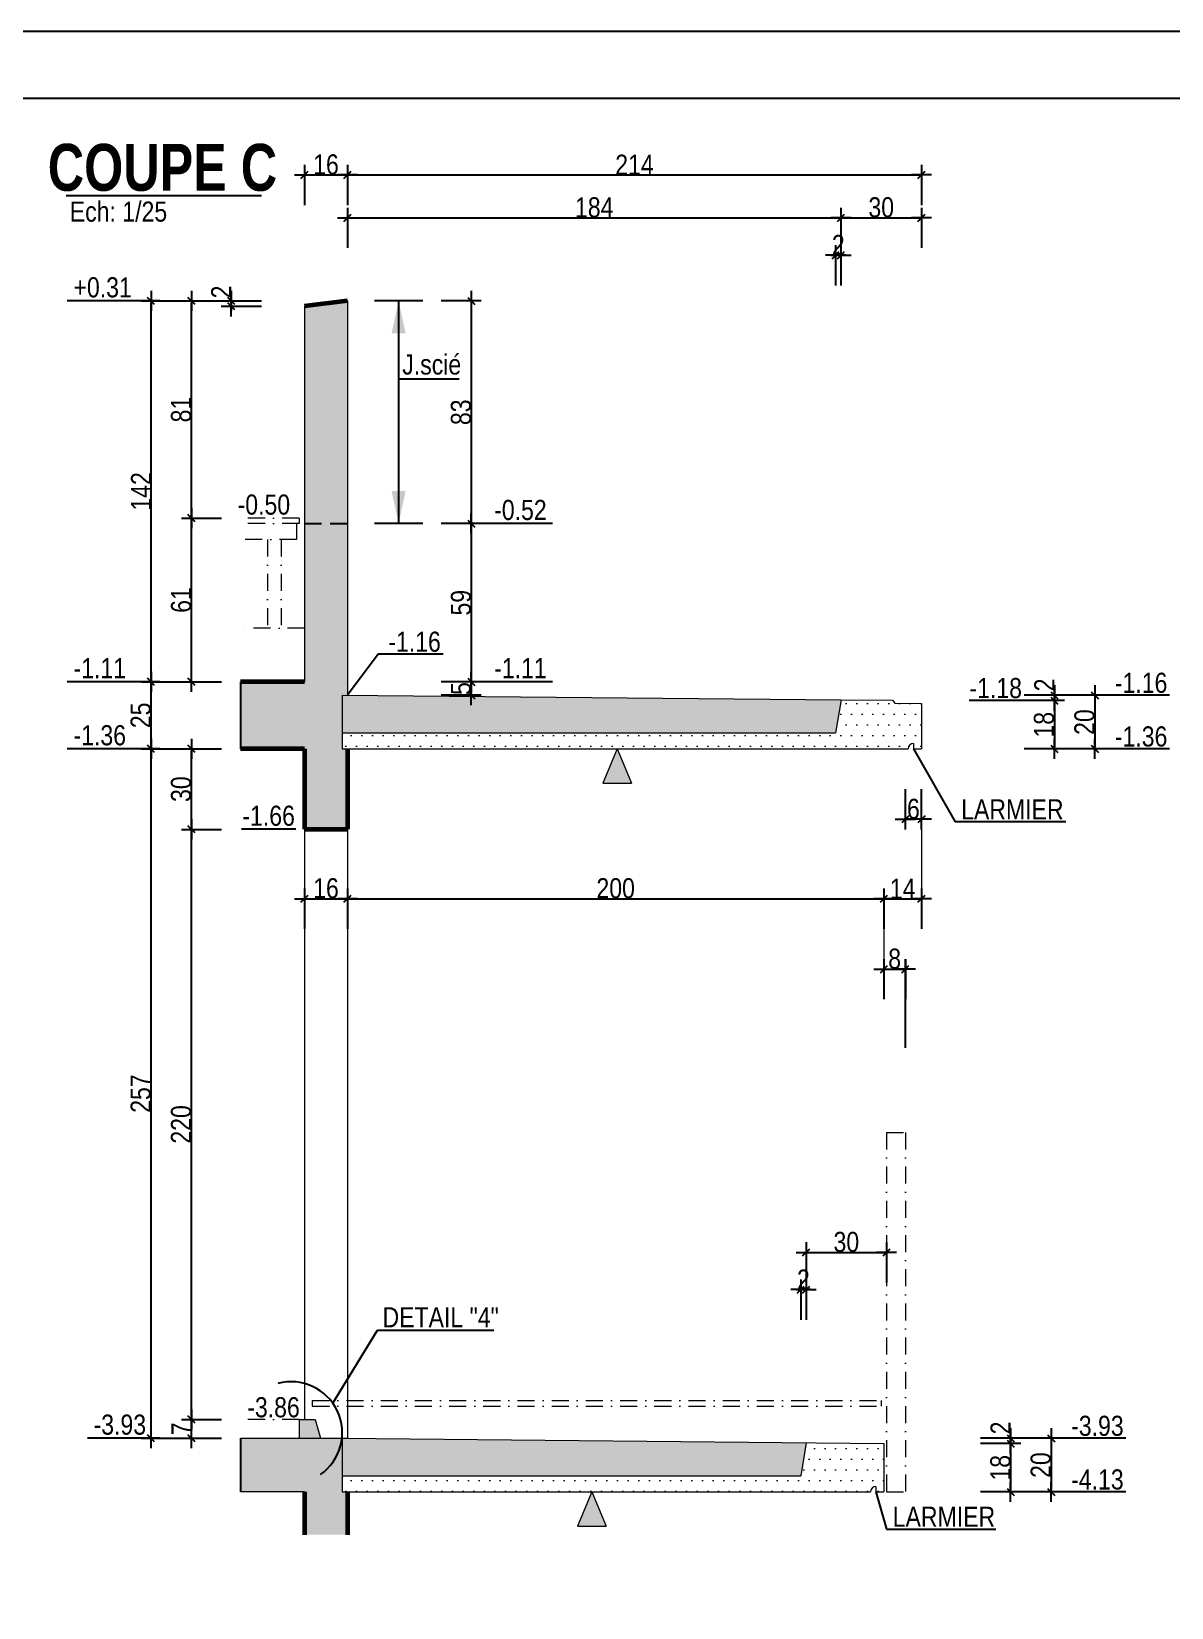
# Model space of a CAD drawing. Header units: millimetres. Extents: x 30537 to 37023, y -37354 to 0.
# Drawn here: x 35746 to 36596, y -34329 to -33154 of the extents above; entities that cross this region are included whole.
import ezdxf
from ezdxf.enums import TextEntityAlignment as Align

# ---------------------------------------------------------------- set-up
doc = ezdxf.new("R2010")
doc.units = ezdxf.units.MM
doc.linetypes.add('CACHEX2', pattern=[19.05, 12.7, -6.35])
doc.linetypes.add('TIRETPTX2', pattern=[50.8, 25.4, -12.7, 0, -12.7])
for name, color, linetype in [('01-Cad  2', 1, 'Continuous'), ('01_cote_gen', 4, 'Continuous'), ('01_linteaux', 2, 'Continuous'), ('01_murs_sup', 2, 'CACHEX2'), ('01_poch_BN', 9, 'Continuous'), ('01_texte', 230, 'Continuous'), ('AA_COTES', 2, 'Continuous')]:
    doc.layers.add(name, color=color, linetype=linetype)
doc.layers.add('01_murs_coup', color=5, linetype='Continuous', lineweight=60)
doc.layers.add('01_tram_axes', color=2, linetype='TIRETPTX2', lineweight=9)
doc.styles.add('ARIAL NA', font='ARIALN.TTF')
doc.styles.add('impact', font='impact.ttf')
doc.styles.add('STYLE2', font='ARIALN.TTF')
doc.dimstyles.new('JB25', dxfattribs={"dimscale": 0.1, "dimtxt": 150, "dimasz": 15, "dimexe": 0.1, "dimexo": 0.1, "dimgap": 0.09, "dimtad": 1, "dimdec": 1, "dimlfac": 0.5, "dimdsep": 46, "dimtxsty": 'STYLE2', "dimblk1": 'BOND_G', "dimblk2": 'BOND_D', "dimsah": 1, "dimcen": 1.5, "dimdle": 0.01, "dimse1": 1, "dimse2": 1, "dimclrd": 4, "dimclre": 2, "dimclrt": 6, "dimazin": 2, "dimtfac": 2.333333, "dimtdec": 1, "dimtix": 1, "dimtmove": 2, "dimatfit": 3, "dimldrblk": 'BOND_G', "dimfxl": 1, "dimtolj": 1, "dimtzin": 0, "dimarcsym": 0})

# ---------------------------------------------------------------- blocks, each defined once
blk = doc.blocks.new('BOND_G')
at = {"layer": 'AA_COTES', "color": 0}
for p, q in [((0, -5), (0, 15)), ((5, 0), (-5, 0)), ((1.77, 1.77), (-1.77, -1.77))]:
    blk.add_line(p, q, dxfattribs=at)
blk = doc.blocks.new('BOND_D')
at = {"layer": 'AA_COTES', "color": 0}
for p, q in [((5, 0), (-5, 0)), ((-1.77, -1.77), (1.77, 1.77)), ((0, 5), (0, -15))]:
    blk.add_line(p, q, dxfattribs=at)
blk = doc.blocks.new('*D3965')
at = {"layer": '01_cote_gen', "color": 4, "lineweight": -2, "transparency": 16777216}
blk.add_line((36476.3, -34208.4), (36476.3, -34241.4), dxfattribs=at)
at = {"layer": 'Defpoints', "color": 0, "transparency": 16777216}
for p in [(36412, -34206.9), (36412, -34242.9), (36476.3, -34242.9)]:
    blk.add_point(p, dxfattribs=at)
at = {"layer": '01_cote_gen', "color": 4, "lineweight": -2, "transparency": 16777216, "xscale": 1.5, "yscale": 1.5, "zscale": 1.5}
for name, p, rotation in [('BOND_G', (36476.3, -34206.9), 90), ('BOND_D', (36476.3, -34242.9), 270)]:
    blk.add_blockref(name, p, dxfattribs=dict(at, rotation=rotation))
at = {"layer": '01_cote_gen', "color": 6, "lineweight": 0, "transparency": 16777216, "insert": (36468.7, -34224.9), "char_height": 15, "attachment_point": 5, "rotation": 90, "style": 'STYLE2'}
blk.add_mtext('\\A1;18', dxfattribs=at)
blk = doc.blocks.new('*D3966')
at = {"layer": '01_cote_gen', "color": 4, "lineweight": -2, "transparency": 16777216}
blk.add_line((36506.5, -34204.4), (36506.5, -34241.4), dxfattribs=at)
at = {"layer": 'Defpoints', "color": 0, "transparency": 16777216}
for p in [(36483.8, -34202.9), (36483.8, -34242.9), (36506.5, -34242.9)]:
    blk.add_point(p, dxfattribs=at)
at = {"layer": '01_cote_gen', "color": 4, "lineweight": -2, "transparency": 16777216, "xscale": 1.5, "yscale": 1.5, "zscale": 1.5}
for name, p, rotation in [('BOND_G', (36506.5, -34202.9), 90), ('BOND_D', (36506.5, -34242.9), 270)]:
    blk.add_blockref(name, p, dxfattribs=dict(at, rotation=rotation))
at = {"layer": '01_cote_gen', "color": 6, "lineweight": 0, "transparency": 16777216, "insert": (36498.8, -34222.9), "char_height": 15, "attachment_point": 5, "rotation": 90, "style": 'STYLE2'}
blk.add_mtext('\\A1;20', dxfattribs=at)
blk = doc.blocks.new('*D3967')
at = {"layer": '01_cote_gen', "color": 4, "lineweight": -2, "transparency": 16777216}
blk.add_line((36476.3, -34204.4), (36476.3, -34205.4), dxfattribs=at)
at = {"layer": 'Defpoints', "color": 0, "transparency": 16777216}
for p in [(36008, -34202.9), (36412, -34206.9), (36476.3, -34206.9)]:
    blk.add_point(p, dxfattribs=at)
at = {"layer": '01_cote_gen', "color": 4, "lineweight": -2, "transparency": 16777216, "xscale": 1.5, "yscale": 1.5, "zscale": 1.5}
for name, p, rotation in [('BOND_G', (36476.3, -34202.9), 90), ('BOND_D', (36476.3, -34206.9), 270)]:
    blk.add_blockref(name, p, dxfattribs=dict(at, rotation=rotation))
at = {"layer": '01_cote_gen', "color": 6, "lineweight": 0, "transparency": 16777216, "insert": (36468.8, -34195.2), "char_height": 15, "attachment_point": 5, "rotation": 90, "style": 'STYLE2'}
blk.add_mtext('\\A1;2', dxfattribs=at)
blk = doc.blocks.new('*D3968')
at = {"layer": '01_cote_gen', "color": 4, "lineweight": -2, "ltscale": 0.1, "transparency": 16777216}
blk.add_line((35865.5, -34187.4), (35865.5, -33750.4), dxfattribs=at)
at = {"layer": 'Defpoints', "color": 0, "ltscale": 0.1, "transparency": 16777216}
for p in [(35865.5, -33748.9), (35935, -33748.9), (35888, -34188.9)]:
    blk.add_point(p, dxfattribs=at)
at = {"layer": '01_cote_gen', "color": 4, "lineweight": -2, "ltscale": 0.1, "transparency": 16777216, "xscale": 1.5, "yscale": 1.5, "zscale": 1.5}
for name, p, rotation in [('BOND_D', (35865.5, -33748.9), 90), ('BOND_G', (35865.5, -34188.9), 270)]:
    blk.add_blockref(name, p, dxfattribs=dict(at, rotation=rotation))
at = {"layer": '01_cote_gen', "color": 6, "ltscale": 0.1, "transparency": 16777216, "insert": (35857.8, -33968.9), "char_height": 15, "attachment_point": 5, "rotation": 90, "style": 'STYLE2'}
blk.add_mtext('\\A1;220', dxfattribs=at)
blk = doc.blocks.new('*D3969')
at = {"layer": '01_cote_gen', "color": 4, "lineweight": -2, "ltscale": 0.1, "transparency": 16777216}
blk.add_line((35865.5, -33747.4), (35865.5, -33690.4), dxfattribs=at)
at = {"layer": 'Defpoints', "color": 0, "ltscale": 0.1, "transparency": 16777216}
for p in [(35865.5, -33688.9), (35935, -33688.9), (35935, -33748.9)]:
    blk.add_point(p, dxfattribs=at)
at = {"layer": '01_cote_gen', "color": 4, "lineweight": -2, "ltscale": 0.1, "transparency": 16777216, "xscale": 1.5, "yscale": 1.5, "zscale": 1.5}
for name, p, rotation in [('BOND_D', (35865.5, -33688.9), 90), ('BOND_G', (35865.5, -33748.9), 270)]:
    blk.add_blockref(name, p, dxfattribs=dict(at, rotation=rotation))
at = {"layer": '01_cote_gen', "color": 6, "ltscale": 0.1, "transparency": 16777216, "insert": (35857.8, -33718.9), "char_height": 15, "attachment_point": 5, "rotation": 90, "style": 'STYLE2'}
blk.add_mtext('\\A1;30', dxfattribs=at)
blk = doc.blocks.new('*D3970')
at = {"layer": '01_cote_gen', "color": 4, "lineweight": -2, "ltscale": 0.1, "transparency": 16777216}
blk.add_line((35835.4, -33687.4), (35835.4, -33640.4), dxfattribs=at)
at = {"layer": 'Defpoints', "color": 0, "ltscale": 0.1, "transparency": 16777216}
for p in [(35835.4, -33638.9), (35895.7, -33638.9), (35902.9, -33688.9)]:
    blk.add_point(p, dxfattribs=at)
at = {"layer": '01_cote_gen', "color": 4, "lineweight": -2, "ltscale": 0.1, "transparency": 16777216, "xscale": 1.5, "yscale": 1.5, "zscale": 1.5}
for name, p, rotation in [('BOND_D', (35835.4, -33638.9), 90), ('BOND_G', (35835.4, -33688.9), 270)]:
    blk.add_blockref(name, p, dxfattribs=dict(at, rotation=rotation))
at = {"layer": '01_cote_gen', "color": 6, "ltscale": 0.1, "transparency": 16777216, "insert": (35827.7, -33663.9), "char_height": 15, "attachment_point": 5, "rotation": 90, "style": 'STYLE2'}
blk.add_mtext('\\A1;25', dxfattribs=at)
blk = doc.blocks.new('*D4305')
at = {"layer": '01_cote_gen', "color": 4, "lineweight": -2, "ltscale": 0.1, "transparency": 16777216}
blk.add_line((35951.3, -33800.6), (35980.3, -33800.6), dxfattribs=at)
at = {"layer": 'Defpoints', "color": 0, "ltscale": 0.1, "transparency": 16777216}
for p in [(35981.8, -33800.6), (35949.8, -33817.5), (35981.8, -33817.5)]:
    blk.add_point(p, dxfattribs=at)
at = {"layer": '01_cote_gen', "color": 4, "lineweight": -2, "ltscale": 0.1, "transparency": 16777216, "xscale": 1.5, "yscale": 1.5, "zscale": 1.5, "rotation": 180}
blk.add_blockref('BOND_G', (35949.8, -33800.6), dxfattribs=at)
at = {"layer": '01_cote_gen', "color": 4, "lineweight": -2, "ltscale": 0.1, "transparency": 16777216, "xscale": 1.5, "yscale": 1.5, "zscale": 1.5}
blk.add_blockref('BOND_D', (35981.8, -33800.6), dxfattribs=at)
at = {"layer": '01_cote_gen', "color": 6, "ltscale": 0.1, "transparency": 16777216, "insert": (35965.8, -33792.9), "char_height": 15, "attachment_point": 5, "style": 'STYLE2'}
blk.add_mtext('\\A1;16', dxfattribs=at)
blk = doc.blocks.new('*D3971')
at = {"layer": '01_cote_gen', "color": 4, "lineweight": -2, "ltscale": 0.1, "transparency": 16777216}
blk.add_line((35835.4, -34201.4), (35835.4, -33690.4), dxfattribs=at)
at = {"layer": 'Defpoints', "color": 0, "ltscale": 0.1, "transparency": 16777216}
for p in [(35835.4, -33688.9), (35842.9, -33688.9), (35888.1, -34202.9)]:
    blk.add_point(p, dxfattribs=at)
at = {"layer": '01_cote_gen', "color": 4, "lineweight": -2, "ltscale": 0.1, "transparency": 16777216, "xscale": 1.5, "yscale": 1.5, "zscale": 1.5}
for name, p, rotation in [('BOND_D', (35835.4, -33688.9), 90), ('BOND_G', (35835.4, -34202.9), 270)]:
    blk.add_blockref(name, p, dxfattribs=dict(at, rotation=rotation))
at = {"layer": '01_cote_gen', "color": 6, "ltscale": 0.1, "transparency": 16777216, "insert": (35827.7, -33945.9), "char_height": 15, "attachment_point": 5, "rotation": 90, "style": 'STYLE2'}
blk.add_mtext('\\A1;257', dxfattribs=at)
blk = doc.blocks.new('*D3972')
at = {"layer": '01_cote_gen', "color": 4, "lineweight": -2, "ltscale": 0.1, "transparency": 16777216}
blk.add_line((35865.5, -34201.4), (35865.5, -34190.4), dxfattribs=at)
at = {"layer": 'Defpoints', "color": 0, "ltscale": 0.1, "transparency": 16777216}
for p in [(35865.5, -34188.9), (35888, -34188.9), (35887.2, -34202.9)]:
    blk.add_point(p, dxfattribs=at)
at = {"layer": '01_cote_gen', "color": 4, "lineweight": -2, "ltscale": 0.1, "transparency": 16777216, "xscale": 1.5, "yscale": 1.5, "zscale": 1.5}
for name, p, rotation in [('BOND_D', (35865.5, -34188.9), 90), ('BOND_G', (35865.5, -34202.9), 270)]:
    blk.add_blockref(name, p, dxfattribs=dict(at, rotation=rotation))
at = {"layer": '01_cote_gen', "color": 6, "ltscale": 0.1, "transparency": 16777216, "insert": (35858, -34195.9), "char_height": 15, "attachment_point": 5, "rotation": 90, "style": 'STYLE2'}
blk.add_mtext('\\A1;7', dxfattribs=at)
blk = doc.blocks.new('*D4306')
at = {"layer": '01_cote_gen', "color": 4, "lineweight": -2, "ltscale": 0.1, "transparency": 16777216}
blk.add_line((35835.4, -33637.4), (35835.4, -33356.4), dxfattribs=at)
at = {"layer": 'Defpoints', "color": 0, "ltscale": 0.1, "transparency": 16777216}
for p in [(35835.4, -33354.9), (35981.8, -33354.9), (35925.9, -33638.9)]:
    blk.add_point(p, dxfattribs=at)
at = {"layer": '01_cote_gen', "color": 4, "lineweight": -2, "ltscale": 0.1, "transparency": 16777216, "xscale": 1.5, "yscale": 1.5, "zscale": 1.5}
for name, p, rotation in [('BOND_D', (35835.4, -33354.9), 90), ('BOND_G', (35835.4, -33638.9), 270)]:
    blk.add_blockref(name, p, dxfattribs=dict(at, rotation=rotation))
at = {"layer": '01_cote_gen', "color": 6, "ltscale": 0.1, "transparency": 16777216, "insert": (35827.9, -33496.9), "char_height": 15, "attachment_point": 5, "rotation": 90, "style": 'STYLE2'}
blk.add_mtext('\\A1;142', dxfattribs=at)
blk = doc.blocks.new('*D3973')
at = {"layer": '01_cote_gen', "color": 4, "lineweight": -2, "ltscale": 0.1, "transparency": 16777216}
blk.add_line((35895.2, -33357.4), (35895.2, -33356.4), dxfattribs=at)
at = {"layer": 'Defpoints', "color": 0, "ltscale": 0.1, "transparency": 16777216}
for p in [(35895.2, -33354.9), (35964.7, -33358.9), (35996.7, -33354.9)]:
    blk.add_point(p, dxfattribs=at)
at = {"layer": '01_cote_gen', "color": 4, "lineweight": -2, "ltscale": 0.1, "transparency": 16777216, "xscale": 1.5, "yscale": 1.5, "zscale": 1.5}
for name, p, rotation in [('BOND_D', (35895.2, -33354.9), 90), ('BOND_G', (35895.2, -33358.9), 270)]:
    blk.add_blockref(name, p, dxfattribs=dict(at, rotation=rotation))
at = {"layer": '01_cote_gen', "color": 6, "ltscale": 0.1, "transparency": 16777216, "insert": (35887.7, -33348.2), "char_height": 15, "attachment_point": 5, "rotation": 90, "style": 'STYLE2'}
blk.add_mtext('\\A1;2', dxfattribs=at)
blk = doc.blocks.new('*D4307')
at = {"layer": '01_cote_gen', "color": 4, "lineweight": -2, "ltscale": 0.1, "transparency": 16777216}
blk.add_line((35951.3, -33260.9), (35980.3, -33260.9), dxfattribs=at)
at = {"layer": 'Defpoints', "color": 0, "ltscale": 0.1, "transparency": 16777216}
for p in [(35981.8, -33260.9), (35949.8, -33358.9), (35981.8, -33358.9)]:
    blk.add_point(p, dxfattribs=at)
at = {"layer": '01_cote_gen', "color": 4, "lineweight": -2, "ltscale": 0.1, "transparency": 16777216, "xscale": 1.5, "yscale": 1.5, "zscale": 1.5, "rotation": 180}
blk.add_blockref('BOND_G', (35949.8, -33260.9), dxfattribs=at)
at = {"layer": '01_cote_gen', "color": 4, "lineweight": -2, "ltscale": 0.1, "transparency": 16777216, "xscale": 1.5, "yscale": 1.5, "zscale": 1.5}
blk.add_blockref('BOND_D', (35981.8, -33260.9), dxfattribs=at)
at = {"layer": '01_cote_gen', "color": 6, "ltscale": 0.1, "transparency": 16777216, "insert": (35965.8, -33253.2), "char_height": 15, "attachment_point": 5, "style": 'STYLE2'}
blk.add_mtext('\\A1;16', dxfattribs=at)
blk = doc.blocks.new('*D4308')
at = {"layer": '01_cote_gen', "color": 4, "lineweight": -2, "ltscale": 0.1, "transparency": 16777216}
blk.add_line((36074.1, -33356.4), (36074.1, -33519.4), dxfattribs=at)
at = {"layer": 'Defpoints', "color": 0, "ltscale": 0.1, "transparency": 16777216}
for p in [(35981.8, -33354.9), (35981.8, -33520.9), (36074.1, -33520.9)]:
    blk.add_point(p, dxfattribs=at)
at = {"layer": '01_cote_gen', "color": 4, "lineweight": -2, "ltscale": 0.1, "transparency": 16777216, "xscale": 1.5, "yscale": 1.5, "zscale": 1.5}
for name, p, rotation in [('BOND_G', (36074.1, -33354.9), 90), ('BOND_D', (36074.1, -33520.9), 270)]:
    blk.add_blockref(name, p, dxfattribs=dict(at, rotation=rotation))
at = {"layer": '01_cote_gen', "color": 6, "ltscale": 0.1, "transparency": 16777216, "insert": (36066.5, -33437.9), "char_height": 15, "attachment_point": 5, "rotation": 90, "style": 'STYLE2'}
blk.add_mtext('\\A1;83', dxfattribs=at)
blk = doc.blocks.new('*D4309')
at = {"layer": '01_cote_gen', "color": 4, "lineweight": -2, "ltscale": 0.1, "transparency": 16777216}
blk.add_line((36074.1, -33522.4), (36074.1, -33637.4), dxfattribs=at)
at = {"layer": 'Defpoints', "color": 0, "ltscale": 0.1, "transparency": 16777216}
for p in [(35981.8, -33520.9), (35949.8, -33638.9), (36074.1, -33638.9)]:
    blk.add_point(p, dxfattribs=at)
at = {"layer": '01_cote_gen', "color": 4, "lineweight": -2, "ltscale": 0.1, "transparency": 16777216, "xscale": 1.5, "yscale": 1.5, "zscale": 1.5}
for name, p, rotation in [('BOND_G', (36074.1, -33520.9), 90), ('BOND_D', (36074.1, -33638.9), 270)]:
    blk.add_blockref(name, p, dxfattribs=dict(at, rotation=rotation))
at = {"layer": '01_cote_gen', "color": 6, "ltscale": 0.1, "transparency": 16777216, "insert": (36066.5, -33579.9), "char_height": 15, "attachment_point": 5, "rotation": 90, "style": 'STYLE2'}
blk.add_mtext('\\A1;59', dxfattribs=at)
blk = doc.blocks.new('*D4310')
at = {"layer": '01_cote_gen', "color": 4, "lineweight": -2, "ltscale": 0.1, "transparency": 16777216}
blk.add_line((35865.5, -33637.4), (35865.5, -33518.4), dxfattribs=at)
at = {"layer": 'Defpoints', "color": 0, "ltscale": 0.1, "transparency": 16777216}
for p in [(35865.5, -33516.9), (35915.6, -33516.9), (35915.6, -33638.9)]:
    blk.add_point(p, dxfattribs=at)
at = {"layer": '01_cote_gen', "color": 4, "lineweight": -2, "ltscale": 0.1, "transparency": 16777216, "xscale": 1.5, "yscale": 1.5, "zscale": 1.5}
for name, p, rotation in [('BOND_D', (35865.5, -33516.9), 90), ('BOND_G', (35865.5, -33638.9), 270)]:
    blk.add_blockref(name, p, dxfattribs=dict(at, rotation=rotation))
at = {"layer": '01_cote_gen', "color": 6, "ltscale": 0.1, "transparency": 16777216, "insert": (35857.8, -33577.9), "char_height": 15, "attachment_point": 5, "rotation": 90, "style": 'STYLE2'}
blk.add_mtext('\\A1;61', dxfattribs=at)
blk = doc.blocks.new('*D3974')
at = {"layer": '01_cote_gen', "color": 4, "lineweight": -2, "ltscale": 0.1, "transparency": 16777216}
blk.add_line((35865.5, -33515.4), (35865.5, -33356.4), dxfattribs=at)
at = {"layer": 'Defpoints', "color": 0, "ltscale": 0.1, "transparency": 16777216}
for p in [(35857.9, -33354.9), (35865.5, -33354.9), (35873, -33516.9)]:
    blk.add_point(p, dxfattribs=at)
at = {"layer": '01_cote_gen', "color": 4, "lineweight": -2, "ltscale": 0.1, "transparency": 16777216, "xscale": 1.5, "yscale": 1.5, "zscale": 1.5}
for name, p, rotation in [('BOND_D', (35865.5, -33354.9), 90), ('BOND_G', (35865.5, -33516.9), 270)]:
    blk.add_blockref(name, p, dxfattribs=dict(at, rotation=rotation))
at = {"layer": '01_cote_gen', "color": 6, "ltscale": 0.1, "transparency": 16777216, "insert": (35857.8, -33435.9), "char_height": 15, "attachment_point": 5, "rotation": 90, "style": 'STYLE2'}
blk.add_mtext('\\A1;81', dxfattribs=at)
blk = doc.blocks.new('*D3975')
at = {"layer": '01_cote_gen', "color": 4, "lineweight": -2, "ltscale": 0.1, "transparency": 16777216}
blk.add_line((36074.1, -33640.4), (36074.1, -33647.4), dxfattribs=at)
at = {"layer": 'Defpoints', "color": 0, "ltscale": 0.1, "transparency": 16777216}
for p in [(35979.8, -33638.9), (36011.8, -33648.9), (36074.1, -33648.9)]:
    blk.add_point(p, dxfattribs=at)
at = {"layer": '01_cote_gen', "color": 4, "lineweight": -2, "ltscale": 0.1, "transparency": 16777216, "xscale": 1.5, "yscale": 1.5, "zscale": 1.5}
for name, p, rotation in [('BOND_G', (36074.1, -33638.9), 90), ('BOND_D', (36074.1, -33648.9), 270)]:
    blk.add_blockref(name, p, dxfattribs=dict(at, rotation=rotation))
at = {"layer": '01_cote_gen', "color": 6, "ltscale": 0.1, "transparency": 16777216, "insert": (36066.5, -33643.9), "char_height": 15, "attachment_point": 5, "rotation": 90, "style": 'STYLE2'}
blk.add_mtext('\\A1;5', dxfattribs=at)
blk = doc.blocks.new('*D3976')
at = {"layer": '01_cote_gen', "color": 4, "lineweight": -2, "transparency": 16777216}
blk.add_line((36508.9, -33654.4), (36508.9, -33687.4), dxfattribs=at)
at = {"layer": 'Defpoints', "color": 0, "transparency": 16777216}
for p in [(36393.8, -33652.9), (36393.8, -33688.9), (36508.9, -33688.9)]:
    blk.add_point(p, dxfattribs=at)
at = {"layer": '01_cote_gen', "color": 4, "lineweight": -2, "transparency": 16777216, "xscale": 1.5, "yscale": 1.5, "zscale": 1.5}
for name, p, rotation in [('BOND_G', (36508.9, -33652.9), 90), ('BOND_D', (36508.9, -33688.9), 270)]:
    blk.add_blockref(name, p, dxfattribs=dict(at, rotation=rotation))
at = {"layer": '01_cote_gen', "color": 6, "lineweight": 0, "transparency": 16777216, "insert": (36501.2, -33670.9), "char_height": 15, "attachment_point": 5, "rotation": 90, "style": 'STYLE2'}
blk.add_mtext('\\A1;18', dxfattribs=at)
blk = doc.blocks.new('*D3977')
at = {"layer": '01_cote_gen', "color": 4, "lineweight": -2, "transparency": 16777216}
blk.add_line((36508.9, -33650.4), (36508.9, -33651.4), dxfattribs=at)
at = {"layer": 'Defpoints', "color": 0, "transparency": 16777216}
for p in [(35961.8, -33648.9), (36393.8, -33652.9), (36508.9, -33652.9)]:
    blk.add_point(p, dxfattribs=at)
at = {"layer": '01_cote_gen', "color": 4, "lineweight": -2, "transparency": 16777216, "xscale": 1.5, "yscale": 1.5, "zscale": 1.5}
for name, p, rotation in [('BOND_G', (36508.9, -33648.9), 90), ('BOND_D', (36508.9, -33652.9), 270)]:
    blk.add_blockref(name, p, dxfattribs=dict(at, rotation=rotation))
at = {"layer": '01_cote_gen', "color": 6, "lineweight": 0, "transparency": 16777216, "insert": (36501.4, -33641.2), "char_height": 15, "attachment_point": 5, "rotation": 90, "style": 'STYLE2'}
blk.add_mtext('\\A1;2', dxfattribs=at)
blk = doc.blocks.new('*D3978')
at = {"layer": '01_cote_gen', "color": 4, "lineweight": -2, "transparency": 16777216}
blk.add_line((36539.1, -33650.4), (36539.1, -33687.4), dxfattribs=at)
at = {"layer": 'Defpoints', "color": 0, "transparency": 16777216}
for p in [(36516.4, -33648.9), (36516.4, -33688.9), (36539.1, -33688.9)]:
    blk.add_point(p, dxfattribs=at)
at = {"layer": '01_cote_gen', "color": 4, "lineweight": -2, "transparency": 16777216, "xscale": 1.5, "yscale": 1.5, "zscale": 1.5}
for name, p, rotation in [('BOND_G', (36539.1, -33648.9), 90), ('BOND_D', (36539.1, -33688.9), 270)]:
    blk.add_blockref(name, p, dxfattribs=dict(at, rotation=rotation))
at = {"layer": '01_cote_gen', "color": 6, "lineweight": 0, "transparency": 16777216, "insert": (36531.4, -33668.9), "char_height": 15, "attachment_point": 5, "rotation": 90, "style": 'STYLE2'}
blk.add_mtext('\\A1;20', dxfattribs=at)
blk = doc.blocks.new('*D4311')
at = {"layer": '01_cote_gen', "color": 4, "lineweight": -2, "ltscale": 0.1, "transparency": 16777216}
blk.add_line((35983.3, -33260.9), (36408.3, -33260.9), dxfattribs=at)
at = {"layer": 'Defpoints', "color": 0, "ltscale": 0.1, "transparency": 16777216}
for p in [(36409.8, -33260.9), (35981.8, -33283.4), (36409.8, -33655)]:
    blk.add_point(p, dxfattribs=at)
at = {"layer": '01_cote_gen', "color": 4, "lineweight": -2, "ltscale": 0.1, "transparency": 16777216, "xscale": 1.5, "yscale": 1.5, "zscale": 1.5, "rotation": 180}
blk.add_blockref('BOND_G', (35981.8, -33260.9), dxfattribs=at)
at = {"layer": '01_cote_gen', "color": 4, "lineweight": -2, "ltscale": 0.1, "transparency": 16777216, "xscale": 1.5, "yscale": 1.5, "zscale": 1.5}
blk.add_blockref('BOND_D', (36409.8, -33260.9), dxfattribs=at)
at = {"layer": '01_cote_gen', "color": 6, "ltscale": 0.1, "transparency": 16777216, "insert": (36195.8, -33253.3), "char_height": 15, "attachment_point": 5, "style": 'STYLE2'}
blk.add_mtext('\\A1;214', dxfattribs=at)
blk = doc.blocks.new('*D4312')
at = {"layer": '01_cote_gen', "color": 4, "lineweight": -2, "ltscale": 0.1, "transparency": 16777216}
blk.add_line((35983.3, -33292.9), (36348.3, -33292.9), dxfattribs=at)
at = {"layer": 'Defpoints', "color": 0, "ltscale": 0.1, "transparency": 16777216}
for p in [(36349.8, -33292.9), (35981.8, -33601.6), (36349.8, -33652.3)]:
    blk.add_point(p, dxfattribs=at)
at = {"layer": '01_cote_gen', "color": 4, "lineweight": -2, "ltscale": 0.1, "transparency": 16777216, "xscale": 1.5, "yscale": 1.5, "zscale": 1.5, "rotation": 180}
blk.add_blockref('BOND_G', (35981.8, -33292.9), dxfattribs=at)
at = {"layer": '01_cote_gen', "color": 4, "lineweight": -2, "ltscale": 0.1, "transparency": 16777216, "xscale": 1.5, "yscale": 1.5, "zscale": 1.5}
blk.add_blockref('BOND_D', (36349.8, -33292.9), dxfattribs=at)
at = {"layer": '01_cote_gen', "color": 6, "ltscale": 0.1, "transparency": 16777216, "insert": (36165.8, -33285.2), "char_height": 15, "attachment_point": 5, "style": 'STYLE2'}
blk.add_mtext('\\A1;184', dxfattribs=at)
blk = doc.blocks.new('*D3979')
at = {"layer": '01_cote_gen', "color": 4, "lineweight": -2, "ltscale": 0.1, "transparency": 16777216}
blk.add_line((36351.3, -33292.9), (36408.3, -33292.9), dxfattribs=at)
at = {"layer": 'Defpoints', "color": 0, "ltscale": 0.1, "transparency": 16777216}
for p in [(36409.8, -33283.4), (36409.8, -33292.9), (36349.8, -33315.4)]:
    blk.add_point(p, dxfattribs=at)
at = {"layer": '01_cote_gen', "color": 4, "lineweight": -2, "ltscale": 0.1, "transparency": 16777216, "xscale": 1.5, "yscale": 1.5, "zscale": 1.5, "rotation": 180}
blk.add_blockref('BOND_G', (36349.8, -33292.9), dxfattribs=at)
at = {"layer": '01_cote_gen', "color": 4, "lineweight": -2, "ltscale": 0.1, "transparency": 16777216, "xscale": 1.5, "yscale": 1.5, "zscale": 1.5}
blk.add_blockref('BOND_D', (36409.8, -33292.9), dxfattribs=at)
at = {"layer": '01_cote_gen', "color": 6, "ltscale": 0.1, "transparency": 16777216, "insert": (36379.8, -33285.2), "char_height": 15, "attachment_point": 5, "style": 'STYLE2'}
blk.add_mtext('\\A1;30', dxfattribs=at)
blk = doc.blocks.new('*D4313')
at = {"layer": '01_cote_gen', "color": 4, "lineweight": -2, "ltscale": 0.1, "transparency": 16777216}
for p, q in [((36344.3, -33320.8), (36342.8, -33320.8)), ((36349.8, -33320.8), (36345.8, -33320.8)), ((36351.3, -33320.8), (36352.8, -33320.8))]:
    blk.add_line(p, q, dxfattribs=at)
at = {"layer": 'Defpoints', "color": 0, "ltscale": 0.1, "transparency": 16777216}
for p in [(36345.8, -33320.8), (36349.8, -33652.3), (36345.8, -33676.9)]:
    blk.add_point(p, dxfattribs=at)
at = {"layer": '01_cote_gen', "color": 4, "lineweight": -2, "ltscale": 0.1, "transparency": 16777216, "xscale": 1.5, "yscale": 1.5, "zscale": 1.5}
blk.add_blockref('BOND_D', (36345.8, -33320.8), dxfattribs=at)
at = {"layer": '01_cote_gen', "color": 4, "lineweight": -2, "ltscale": 0.1, "transparency": 16777216, "xscale": 1.5, "yscale": 1.5, "zscale": 1.5, "rotation": 180}
blk.add_blockref('BOND_G', (36349.8, -33320.8), dxfattribs=at)
at = {"layer": '01_cote_gen', "color": 6, "ltscale": 0.1, "transparency": 16777216, "insert": (36347.8, -33313.2), "char_height": 15, "attachment_point": 5, "style": 'STYLE2'}
blk.add_mtext('\\A1;2', dxfattribs=at)
blk = doc.blocks.new('*D4314')
at = {"layer": '01_cote_gen', "color": 4, "lineweight": -2, "ltscale": 0.1, "transparency": 16777216}
blk.add_line((36383.3, -33853.1), (36396.3, -33853.1), dxfattribs=at)
at = {"layer": 'Defpoints', "color": 0, "ltscale": 0.1, "transparency": 16777216}
for p in [(36397.8, -33853.1), (36397.8, -33911.8), (36381.8, -34206.9)]:
    blk.add_point(p, dxfattribs=at)
at = {"layer": '01_cote_gen', "color": 4, "lineweight": -2, "ltscale": 0.1, "transparency": 16777216, "xscale": 1.5, "yscale": 1.5, "zscale": 1.5, "rotation": 180}
blk.add_blockref('BOND_G', (36381.8, -33853.1), dxfattribs=at)
at = {"layer": '01_cote_gen', "color": 4, "lineweight": -2, "ltscale": 0.1, "transparency": 16777216, "xscale": 1.5, "yscale": 1.5, "zscale": 1.5}
blk.add_blockref('BOND_D', (36397.8, -33853.1), dxfattribs=at)
at = {"layer": '01_cote_gen', "color": 6, "ltscale": 0.1, "transparency": 16777216, "insert": (36389.8, -33845.4), "char_height": 15, "attachment_point": 5, "style": 'STYLE2'}
blk.add_mtext('\\A1;8', dxfattribs=at)
blk = doc.blocks.new('*D3980')
at = {"layer": '01_cote_gen', "color": 4, "lineweight": -2, "ltscale": 0.1, "transparency": 16777216}
blk.add_line((36408.3, -33741.4), (36399.3, -33741.4), dxfattribs=at)
at = {"layer": 'Defpoints', "color": 0, "ltscale": 0.1, "transparency": 16777216}
for p in [(36409.8, -33315.4), (36397.8, -33741.4), (36397.8, -33742.7)]:
    blk.add_point(p, dxfattribs=at)
at = {"layer": '01_cote_gen', "color": 4, "lineweight": -2, "ltscale": 0.1, "transparency": 16777216, "xscale": 1.5, "yscale": 1.5, "zscale": 1.5, "rotation": 180}
blk.add_blockref('BOND_D', (36397.8, -33741.4), dxfattribs=at)
at = {"layer": '01_cote_gen', "color": 4, "lineweight": -2, "ltscale": 0.1, "transparency": 16777216, "xscale": 1.5, "yscale": 1.5, "zscale": 1.5}
blk.add_blockref('BOND_G', (36409.8, -33741.4), dxfattribs=at)
at = {"layer": '01_cote_gen', "color": 6, "ltscale": 0.1, "transparency": 16777216, "insert": (36403.8, -33733.7), "char_height": 15, "attachment_point": 5, "style": 'STYLE2'}
blk.add_mtext('\\A1;6', dxfattribs=at)
blk = doc.blocks.new('*D3981')
at = {"layer": '01_cote_gen', "color": 4, "lineweight": -2, "ltscale": 0.1, "transparency": 16777216}
blk.add_line((36383.3, -33800.6), (36408.3, -33800.6), dxfattribs=at)
at = {"layer": 'Defpoints', "color": 0, "ltscale": 0.1, "transparency": 16777216}
for p in [(36409.8, -33762.8), (36409.8, -33800.6), (36381.8, -33845.6)]:
    blk.add_point(p, dxfattribs=at)
at = {"layer": '01_cote_gen', "color": 4, "lineweight": -2, "ltscale": 0.1, "transparency": 16777216, "xscale": 1.5, "yscale": 1.5, "zscale": 1.5, "rotation": 180}
blk.add_blockref('BOND_G', (36381.8, -33800.6), dxfattribs=at)
at = {"layer": '01_cote_gen', "color": 4, "lineweight": -2, "ltscale": 0.1, "transparency": 16777216, "xscale": 1.5, "yscale": 1.5, "zscale": 1.5}
blk.add_blockref('BOND_D', (36409.8, -33800.6), dxfattribs=at)
at = {"layer": '01_cote_gen', "color": 6, "ltscale": 0.1, "transparency": 16777216, "insert": (36395.8, -33793.1), "char_height": 15, "attachment_point": 5, "style": 'STYLE2'}
blk.add_mtext('\\A1;14', dxfattribs=at)
blk = doc.blocks.new('*D4526')
at = {"layer": '01_cote_gen', "color": 4, "lineweight": -2, "ltscale": 0.1, "transparency": 16777216}
for p, q in [((36318.3, -34092.1), (36316.8, -34092.1)), ((36323.8, -34092.1), (36319.8, -34092.1)), ((36325.3, -34092.1), (36326.8, -34092.1))]:
    blk.add_line(p, q, dxfattribs=at)
at = {"layer": 'Defpoints', "color": 0, "ltscale": 0.1, "transparency": 16777216}
for p in [(36319.8, -34092.1), (36323.8, -34423.6), (36319.8, -34448.2)]:
    blk.add_point(p, dxfattribs=at)
at = {"layer": '01_cote_gen', "color": 4, "lineweight": -2, "ltscale": 0.1, "transparency": 16777216, "xscale": 1.5, "yscale": 1.5, "zscale": 1.5}
blk.add_blockref('BOND_D', (36319.8, -34092.1), dxfattribs=at)
at = {"layer": '01_cote_gen', "color": 4, "lineweight": -2, "ltscale": 0.1, "transparency": 16777216, "xscale": 1.5, "yscale": 1.5, "zscale": 1.5, "rotation": 180}
blk.add_blockref('BOND_G', (36323.8, -34092.1), dxfattribs=at)
at = {"layer": '01_cote_gen', "color": 6, "ltscale": 0.1, "transparency": 16777216, "insert": (36321.8, -34084.6), "char_height": 15, "attachment_point": 5, "style": 'STYLE2'}
blk.add_mtext('\\A1;2', dxfattribs=at)
blk = doc.blocks.new('*D4527')
at = {"layer": '01_cote_gen', "color": 4, "lineweight": -2, "ltscale": 0.1, "transparency": 16777216}
blk.add_line((36325.3, -34064.3), (36382.3, -34064.3), dxfattribs=at)
at = {"layer": 'Defpoints', "color": 0, "ltscale": 0.1, "transparency": 16777216}
for p in [(36383.8, -34054.7), (36383.8, -34064.3), (36323.8, -34086.8)]:
    blk.add_point(p, dxfattribs=at)
at = {"layer": '01_cote_gen', "color": 4, "lineweight": -2, "ltscale": 0.1, "transparency": 16777216, "xscale": 1.5, "yscale": 1.5, "zscale": 1.5, "rotation": 180}
blk.add_blockref('BOND_G', (36323.8, -34064.3), dxfattribs=at)
at = {"layer": '01_cote_gen', "color": 4, "lineweight": -2, "ltscale": 0.1, "transparency": 16777216, "xscale": 1.5, "yscale": 1.5, "zscale": 1.5}
blk.add_blockref('BOND_D', (36383.8, -34064.3), dxfattribs=at)
at = {"layer": '01_cote_gen', "color": 6, "ltscale": 0.1, "transparency": 16777216, "insert": (36353.8, -34056.6), "char_height": 15, "attachment_point": 5, "style": 'STYLE2'}
blk.add_mtext('\\A1;30', dxfattribs=at)
blk = doc.blocks.new('*D4528')
at = {"layer": '01_cote_gen', "color": 4, "lineweight": -2, "ltscale": 0.5, "transparency": 16777216}
blk.add_line((35983.3, -33800.6), (36380.3, -33800.6), dxfattribs=at)
at = {"layer": 'Defpoints', "color": 0, "ltscale": 0.5, "transparency": 16777216}
for p in [(36381.8, -33800.6), (35981.8, -33821.9), (36381.8, -33821.9)]:
    blk.add_point(p, dxfattribs=at)
at = {"layer": '01_cote_gen', "color": 4, "lineweight": -2, "ltscale": 0.5, "transparency": 16777216, "xscale": 1.5, "yscale": 1.5, "zscale": 1.5, "rotation": 180}
blk.add_blockref('BOND_G', (35981.8, -33800.6), dxfattribs=at)
at = {"layer": '01_cote_gen', "color": 4, "lineweight": -2, "ltscale": 0.5, "transparency": 16777216, "xscale": 1.5, "yscale": 1.5, "zscale": 1.5}
blk.add_blockref('BOND_D', (36381.8, -33800.6), dxfattribs=at)
at = {"layer": '01_cote_gen', "color": 6, "ltscale": 0.5, "transparency": 16777216, "insert": (36181.8, -33792.9), "char_height": 15, "attachment_point": 5, "style": 'STYLE2'}
blk.add_mtext('\\A1;200', dxfattribs=at)

msp = doc.modelspace()

# ---------------------------------------------------------------- hatches: boundary and pattern name
at = {"layer": '01_linteaux', "lineweight": 0}
h = msp.add_hatch(dxfattribs=at)
h.set_pattern_fill('DOTS', color=256, scale=5)
h.paths.add_polyline_path([(36409.83, -33654.99), (36389.83, -33654.71), (36388.14, -33652.54), (36349.83, -33652.26), (36345.83, -33676.85), (35977.83, -33676.85), (35977.83, -33688.85), (36399.83, -33688.85, -0.4142136), (36403.83, -33684.85), (36403.83, -33688.85), (36409.83, -33688.85)])
h = msp.add_hatch(dxfattribs=at)
h.set_pattern_fill('DOTS', color=256, scale=5)
h.paths.add_polyline_path([(36381.83, -34206.85), (36323.83, -34206.28), (36319.83, -34230.85), (35977.83, -34230.85), (35977.83, -34242.85), (36371.83, -34242.85, -0.4142136), (36375.83, -34238.85), (36375.83, -34242.85), (36381.83, -34242.85)])
at = {"layer": '01_poch_BN', "ltscale": 0.1}
h = msp.add_hatch(color=256, dxfattribs=at)
h.dxf.hatch_style = 1
h.paths.add_polyline_path([(35981.83, -33354.85), (35949.83, -33358.85), (35949.83, -33520.85), (35981.83, -33520.85)])
h.paths.add_polyline_path([(35981.83, -33520.85), (35949.83, -33520.85), (35949.83, -33638.85), (35902.07, -33638.85), (35902.07, -33688.85), (35949.83, -33688.85), (35949.83, -33748.85), (35981.83, -33748.85), (35981.83, -33688.85), (35977.83, -33688.85), (35977.83, -33676.85), (35977.83, -33648.85), (35981.83, -33648.89), (35981.83, -33648.89)])
h = msp.add_hatch(color=256, dxfattribs=at)
h.dxf.hatch_style = 1
h.paths.add_polyline_path([(36349.83, -33652.26), (35977.83, -33648.85), (35977.83, -33676.85), (36345.83, -33676.85)])
h = msp.add_hatch(color=256, dxfattribs=at)
h.dxf.hatch_style = 1
h.paths.add_polyline_path([(35981.83, -34242.85), (35977.83, -34242.85), (35977.83, -34202.85), (35902.07, -34202.85), (35902.07, -34242.85), (35949.83, -34242.85), (35949.83, -34274.85), (35981.83, -34274.85)])
h.paths.add_polyline_path([(35957.83, -34188.85), (35945.83, -34188.85), (35945.83, -34202.85), (35961.83, -34202.85)])
h = msp.add_hatch(color=256, dxfattribs=at)
h.dxf.hatch_style = 1
h.paths.add_polyline_path([(36323.83, -34206.28), (35977.83, -34202.85), (35977.83, -34230.85), (36319.83, -34230.85)])

# ---------------------------------------------------------------- linework, layer by layer
at = {"layer": '01-Cad  2'}
for p, q in [((37023.29, -33154.02), (32133.29, -33154.02)), ((36973.29, -33204.02), (32183.29, -33204.02))]:
    msp.add_line(p, q, dxfattribs=at)
at = {"layer": '01_cote_gen', "lineweight": 0}
for p, q in [((36409.83, -33748.9), (36409.83, -33793.09)), ((36381.83, -33823.09), (36381.83, -33845.57))]:
    msp.add_line(p, q, dxfattribs=at)
at = {"layer": '01_cote_gen', "ltscale": 0.1}
msp.add_line((36397.83, -33911.77), (36397.83, -33845.57), dxfattribs=at)
at = {"layer": '01_linteaux', "lineweight": 0}
for p, q in [((36182.83, -33688.85), (36172.18, -33714.35)), ((36182.83, -33688.85), (36193.48, -33714.35)), ((36172.18, -33714.35), (36193.48, -33714.35)), ((35949.83, -33748.85), (35949.83, -34188.85)), ((35981.83, -33748.85), (35981.83, -34202.85)), ((36163.96, -34242.85), (36153.31, -34268.35)), ((36163.96, -34242.85), (36174.61, -34268.35)), ((36153.31, -34268.35), (36174.61, -34268.35))]:
    msp.add_line(p, q, dxfattribs=at)
for points in [[(36182.83, -33688.85), (36172.18, -33714.35), (36193.48, -33714.35)], [(36163.96, -34242.85), (36153.31, -34268.35), (36174.61, -34268.35)]]:
    msp.add_solid(points, dxfattribs=at)
at = {"layer": '01_murs_coup'}
for p, q in [((35981.83, -33354.85), (35949.83, -33358.85)), ((35949.83, -33638.85), (35902.07, -33638.85)), ((35949.83, -33688.85), (35902.07, -33688.85)), ((35949.83, -33688.85), (35949.83, -33748.85)), ((35981.83, -33688.85), (35981.83, -33748.85)), ((35949.83, -33748.85), (35981.83, -33748.85)), ((35949.83, -34242.85), (35949.83, -34274.85)), ((35981.83, -34242.85), (35981.83, -34274.85))]:
    msp.add_line(p, q, dxfattribs=at)
at = {"layer": '01_murs_coup', "linetype": 'Continuous', "lineweight": 0}
for p, q in [((35949.83, -33358.85), (35949.83, -33638.85)), ((35981.83, -33354.85), (35981.83, -33648.89)), ((35977.83, -33648.85), (35977.83, -33688.85)), ((35977.83, -33648.85), (36349.83, -33652.26)), ((36349.83, -33652.26), (36345.83, -33676.85)), ((36349.83, -33652.26), (36388.14, -33652.54)), ((36388.14, -33652.54), (36389.83, -33654.71)), ((36389.83, -33654.71), (36409.83, -33654.99)), ((36409.83, -33654.99), (36409.83, -33688.85)), ((35977.83, -33676.85), (35977.83, -33688.85)), ((35977.83, -33676.85), (36345.83, -33676.85)), ((35977.83, -33688.85), (36399.83, -33688.85)), ((36403.83, -33684.85), (36403.83, -33688.85)), ((36403.83, -33688.85), (36409.83, -33688.85)), ((35945.83, -34188.85), (35957.83, -34188.85)), ((35945.83, -34188.85), (35945.83, -34202.85)), ((35957.83, -34188.85), (35961.83, -34202.85)), ((35902.07, -34202.85), (35977.83, -34202.85)), ((35977.83, -34202.85), (35981.83, -34202.85)), ((35977.83, -34202.85), (35977.83, -34242.85)), ((35977.83, -34202.85), (36381.83, -34206.85)), ((36323.83, -34206.26), (36319.83, -34230.85)), ((36381.83, -34206.85), (36381.83, -34242.85)), ((35977.83, -34230.85), (36319.83, -34230.85)), ((36375.83, -34238.85), (36375.83, -34242.85)), ((35949.83, -34242.85), (35902.07, -34242.85)), ((35977.83, -34242.85), (36371.83, -34242.85)), ((36375.83, -34242.85), (36381.83, -34242.85))]:
    msp.add_line(p, q, dxfattribs=at)
for centre in [(36403.83, -33688.85), (36375.83, -34242.85)]:
    msp.add_arc(centre, 4, 90, 180, dxfattribs=at)
at = {"layer": '01_murs_sup'}
msp.add_line((35949.83, -33520.85), (35981.83, -33520.85), dxfattribs=at)
at = {"layer": '01_poch_BN', "ltscale": 0.1}
for p, q in [((35902.07, -33638.85), (35902.07, -33688.85)), ((35902.07, -34202.85), (35902.07, -34242.85))]:
    msp.add_line(p, q, dxfattribs=at)
at = {"layer": '01_texte'}
for p, q in [((35772.04, -33276.38), (35917.64, -33276.38)), ((35841.9, -33354.85), (35772.93, -33354.85)), ((36037.99, -33354.85), (36001.9, -33354.85)), ((36019.94, -33354.85), (36019.94, -33520.85)), ((36019.94, -33412.87), (36065.14, -33412.87)), ((36037.99, -33520.85), (36001.9, -33520.85)), ((36134.77, -33520.85), (36081.63, -33520.85)), ((36004.82, -33618.21), (35981.83, -33648.89)), ((36053.09, -33618.21), (36004.82, -33618.21)), ((35841.9, -33638.85), (35772.93, -33638.85)), ((36134.77, -33638.85), (36081.63, -33638.85)), ((36486.41, -33652.77), (36445.47, -33652.77)), ((36594.84, -33648.85), (36546.57, -33648.85)), ((35841.9, -33688.85), (35772.93, -33688.85)), ((36403.83, -33688.85), (36434.82, -33743.19)), ((36594.84, -33688.85), (36546.57, -33688.85)), ((36517.33, -33743.19), (36434.82, -33743.19)), ((35943.22, -33748.85), (35902.82, -33748.85)), ((35970.94, -34176.85), (36004.13, -34122.37)), ((36004.13, -34122.37), (36090.85, -34122.37)), ((35841.9, -34202.85), (35787.9, -34202.85)), ((36562.25, -34202.85), (36513.98, -34202.85)), ((36375.83, -34242.85), (36383.8, -34270.58)), ((36562.25, -34242.85), (36513.98, -34242.85)), ((36383.8, -34270.58), (36465.28, -34270.58))]:
    msp.add_line(p, q, dxfattribs=at)
msp.add_arc((35939.83, -34198.85), 38.11, 305.26313, 105.21393, dxfattribs=at)
for points in [[(36019.94, -33354.85), (36014.69, -33379.09), (36019.94, -33379.09)], [(36019.94, -33354.85), (36025.2, -33379.09), (36019.94, -33379.09)], [(36019.94, -33520.85), (36014.69, -33496.62), (36019.94, -33496.62)], [(36019.94, -33520.85), (36025.2, -33496.62), (36019.94, -33496.62)]]:
    msp.add_solid(points, dxfattribs=at)
at = {"layer": '01_tram_axes', "ltscale": 0.5}
for p, q in [((35945.83, -33516.85), (35902.07, -33516.85)), ((35945.83, -33520.85), (35902.07, -33520.85)), ((35943.83, -33520.85), (35943.83, -33532.85)), ((35945.83, -33516.85), (35945.83, -33520.85)), ((35943.83, -33532.85), (35902.07, -33532.85)), ((35922.26, -33532.85), (35922.26, -33598.85)), ((35932.26, -33532.85), (35932.26, -33598.85)), ((35949.83, -33598.85), (35902.07, -33598.85)), ((36383.83, -33974.85), (36397.83, -33974.85)), ((36383.83, -33974.85), (36383.83, -34242.85)), ((36397.83, -33974.85), (36397.83, -34242.85)), ((35955.62, -34174.85), (36379.83, -34174.85)), ((35955.62, -34174.85), (35955.62, -34178.85)), ((35955.62, -34178.85), (36379.83, -34178.85)), ((36379.83, -34174.85), (36379.83, -34178.85)), ((35945.83, -34188.85), (35902.07, -34188.85)), ((36383.83, -34242.85), (36397.83, -34242.85))]:
    msp.add_line(p, q, dxfattribs=at)

# ---------------------------------------------------------------- texts
at = {"layer": '01_texte', "style": 'impact'}
msp.add_text('COUPE C', height=35, dxfattribs=at).set_placement((35843.85, -33255.28), align=Align.MIDDLE)
at = {"layer": '01_texte'}
for s, style, p in [('Ech: 1/25', 'STYLE2', (35774.78, -33295.79)), ('+0.31', 'ARIAL NA', (35777.53, -33352.24)), ('J.scié', 'ARIAL NA', (36022.68, -33409.78)), ('-0.50', 'ARIAL NA', (35899.9, -33514.24)), ('-0.52', 'ARIAL NA', (36091.19, -33518.24)), ('-1.16', 'ARIAL NA', (36012.25, -33616.47)), ('-1.11', 'ARIAL NA', (35777.53, -33636.24)), ('-1.11', 'ARIAL NA', (36091.19, -33636.24)), ('-1.18', 'ARIAL NA', (36445.58, -33651.04)), ('-1.16', 'ARIAL NA', (36554, -33647.12)), ('-1.36', 'ARIAL NA', (35777.53, -33686.24)), ('-1.36', 'ARIAL NA', (36554, -33687.12)), ('-1.66', 'ARIAL NA', (35903.45, -33746.24)), ('LARMIER', 'ARIAL NA', (36439.41, -33741.49)), ('DETAIL "4"', 'ARIAL NA', (36007.95, -34120.21)), ('-3.86', 'ARIAL NA', (35907.09, -34187.28)), ('-3.93', 'ARIAL NA', (35792.49, -34200.24)), ('-3.93', 'ARIAL NA', (36521.41, -34201.12)), ('-4.13', 'ARIAL NA', (36521.41, -34241.12)), ('LARMIER', 'ARIAL NA', (36388.39, -34268.89))]:
    msp.add_text(s, height=15, dxfattribs=dict(at, style=style)).set_placement(p)

# ---------------------------------------------------------------- dimensions: what is measured, and where the dimension line sits
at = {"layer": '01_cote_gen', "ltscale": 0.1}
for base, p1, p2, picture, middle in [((35981.83, -33260.86), (35949.83, -33358.85), (35981.83, -33358.85), '*D4307', (35965.83, -33253.19)), ((36409.83, -33260.86), (35981.83, -33283.36), (36409.83, -33654.99), '*D4311', (36195.83, -33253.32)), ((36349.83, -33292.91), (35981.83, -33601.6), (36349.83, -33652.26), '*D4312', (36165.83, -33285.24)), ((36409.83, -33292.91), (36349.83, -33315.41), (36409.83, -33283.36), '*D3979', (36379.83, -33285.24)), ((36345.83, -33320.77), (36349.83, -33652.26), (36345.83, -33676.85), '*D4313', (36347.83, -33313.23)), ((36397.83, -33741.4), (36409.83, -33315.41), (36397.83, -33742.68), '*D3980', (36403.83, -33733.73)), ((36409.83, -33800.59), (36381.83, -33845.57), (36409.83, -33762.82), '*D3981', (36395.83, -33793.05)), ((35981.83, -33800.59), (35949.83, -33817.47), (35981.83, -33817.47), '*D4305', (35965.83, -33792.92)), ((36397.83, -33853.07), (36381.83, -34206.85), (36397.83, -33911.77), '*D4314', (36389.83, -33845.4)), ((36383.83, -34064.27), (36323.83, -34086.77), (36383.83, -34054.72), '*D4527', (36353.83, -34056.6)), ((36319.83, -34092.13), (36323.83, -34423.62), (36319.83, -34448.21), '*D4526', (36321.83, -34084.59))]:
    dim = msp.add_linear_dim(base=base, p1=p1, p2=p2, dimstyle='JB25', dxfattribs=at)
    dim.commit()
    dim.dimension.update_dxf_attribs({"geometry": picture, "text_midpoint": middle})
for base, p1, p2, picture, middle in [((35835.4, -33354.85), (35925.95, -33638.85), (35981.83, -33354.85), '*D4306', (35827.86, -33496.85)), ((35865.49, -33354.85), (35872.99, -33516.85), (35857.9, -33354.85), '*D3974', (35857.83, -33435.85)), ((36074.13, -33520.85), (35981.83, -33354.85), (35981.83, -33520.85), '*D4308', (36066.46, -33437.85)), ((35865.49, -33516.85), (35915.56, -33638.85), (35915.56, -33516.85), '*D4310', (35857.83, -33577.85)), ((36074.13, -33638.85), (35981.83, -33520.85), (35949.83, -33638.85), '*D4309', (36066.46, -33579.85)), ((35835.4, -33638.85), (35902.91, -33688.85), (35895.73, -33638.85), '*D3970', (35827.73, -33663.85)), ((36074.13, -33648.89), (35979.82, -33638.85), (36011.82, -33648.89), '*D3975', (36066.49, -33643.87)), ((35835.4, -33688.85), (35888.07, -34202.85), (35842.9, -33688.85), '*D3971', (35827.73, -33945.85)), ((35865.49, -33688.85), (35935.01, -33748.85), (35935.01, -33688.85), '*D3969', (35857.83, -33718.85)), ((35865.49, -33748.85), (35887.99, -34188.85), (35935.01, -33748.85), '*D3968', (35857.83, -33968.85)), ((35865.49, -34188.85), (35887.24, -34202.85), (35887.99, -34188.85), '*D3972', (35857.98, -34195.85))]:
    dim = msp.add_linear_dim(base=base, p1=p1, p2=p2, angle=90, dimstyle='JB25', dxfattribs=at)
    dim.commit()
    dim.dimension.update_dxf_attribs({"geometry": picture, "text_midpoint": middle})
dim = msp.add_linear_dim(base=(35895.23, -33354.85), p1=(35964.75, -33358.85), p2=(35996.75, -33354.85), angle=90, dimstyle='JB25', dxfattribs=at)
dim.commit()
dim.dimension.update_dxf_attribs({"geometry": '*D3973', "text_midpoint": (35887.7, -33348.19), "dimtype": 160})
at = {"layer": '01_cote_gen', "lineweight": 0}
for base, p1, p2, picture, middle in [((36508.91, -33652.85), (35961.83, -33648.85), (36393.83, -33652.85), '*D3977', (36501.37, -33641.25)), ((36476.32, -34206.85), (36007.99, -34202.85), (36411.99, -34206.85), '*D3967', (36468.78, -34195.25))]:
    dim = msp.add_linear_dim(base=base, p1=p1, p2=p2, angle=90, dimstyle='JB25', dxfattribs=at)
    dim.commit()
    dim.dimension.update_dxf_attribs({"geometry": picture, "text_midpoint": middle, "dimtype": 160})
for base, p1, p2, picture, middle in [((36539.07, -33688.85), (36516.41, -33648.85), (36516.41, -33688.85), '*D3978', (36531.4, -33668.85)), ((36508.91, -33688.85), (36393.83, -33652.85), (36393.83, -33688.85), '*D3976', (36501.25, -33670.85)), ((36476.32, -34242.85), (36411.99, -34206.85), (36411.99, -34242.85), '*D3965', (36468.66, -34224.85)), ((36506.48, -34242.85), (36483.82, -34202.85), (36483.82, -34242.85), '*D3966', (36498.81, -34222.85))]:
    dim = msp.add_linear_dim(base=base, p1=p1, p2=p2, angle=90, dimstyle='JB25', dxfattribs=at)
    dim.commit()
    dim.dimension.update_dxf_attribs({"geometry": picture, "text_midpoint": middle})
at = {"layer": '01_cote_gen', "ltscale": 0.5}
dim = msp.add_linear_dim(base=(36381.83, -33800.59), p1=(35981.83, -33821.89), p2=(36381.83, -33821.89), dimstyle='JB25', dxfattribs=at)
dim.commit()
dim.dimension.update_dxf_attribs({"geometry": '*D4528', "text_midpoint": (36181.83, -33792.92)})

doc.saveas('drawing.dxf')
